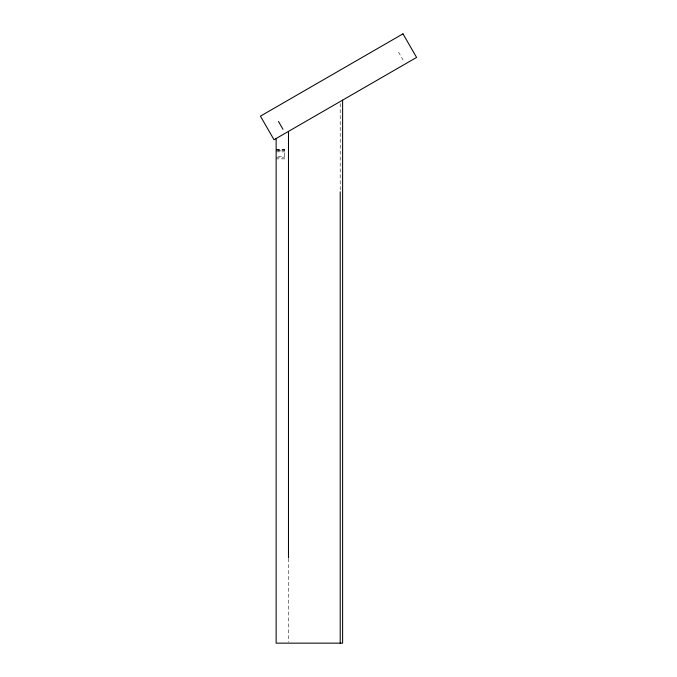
<?xml version="1.0" encoding="UTF-8"?>
<svg xmlns="http://www.w3.org/2000/svg" width="677" height="677" viewBox="0 0 677 677"><rect width="100%" height="100%" fill="white"/><g stroke="black" fill="none" stroke-linecap="round" stroke-linejoin="round"><path stroke-width="0.51" stroke-dasharray="3.38 2.54" d="M276.14 149.389L284.602 149.389L284.602 158.883L276.14 158.883M276.14 149.829L284.602 149.829M276.14 150.463L284.602 150.463M278.019 150.895L284.602 150.895M276.14 151.834L284.602 151.868M278.019 156.404L284.602 156.404M276.14 157.809L284.602 157.809M398.541 52.129L403.077 59.991M340.209 103.623L340.209 191.371M288.478 558.559L288.478 642.101"/><path stroke-width="1.02" d="M278.459 121.454L283.003 129.315M342.613 100.137L342.613 643.15L276.14 643.15L276.14 138.514M340.209 191.794L340.209 643.15M288.478 131.389L288.478 557.856M402.976 33.85L260.417 116.156L274.024 139.733L416.583 57.427L402.976 33.85"/></g></svg>
